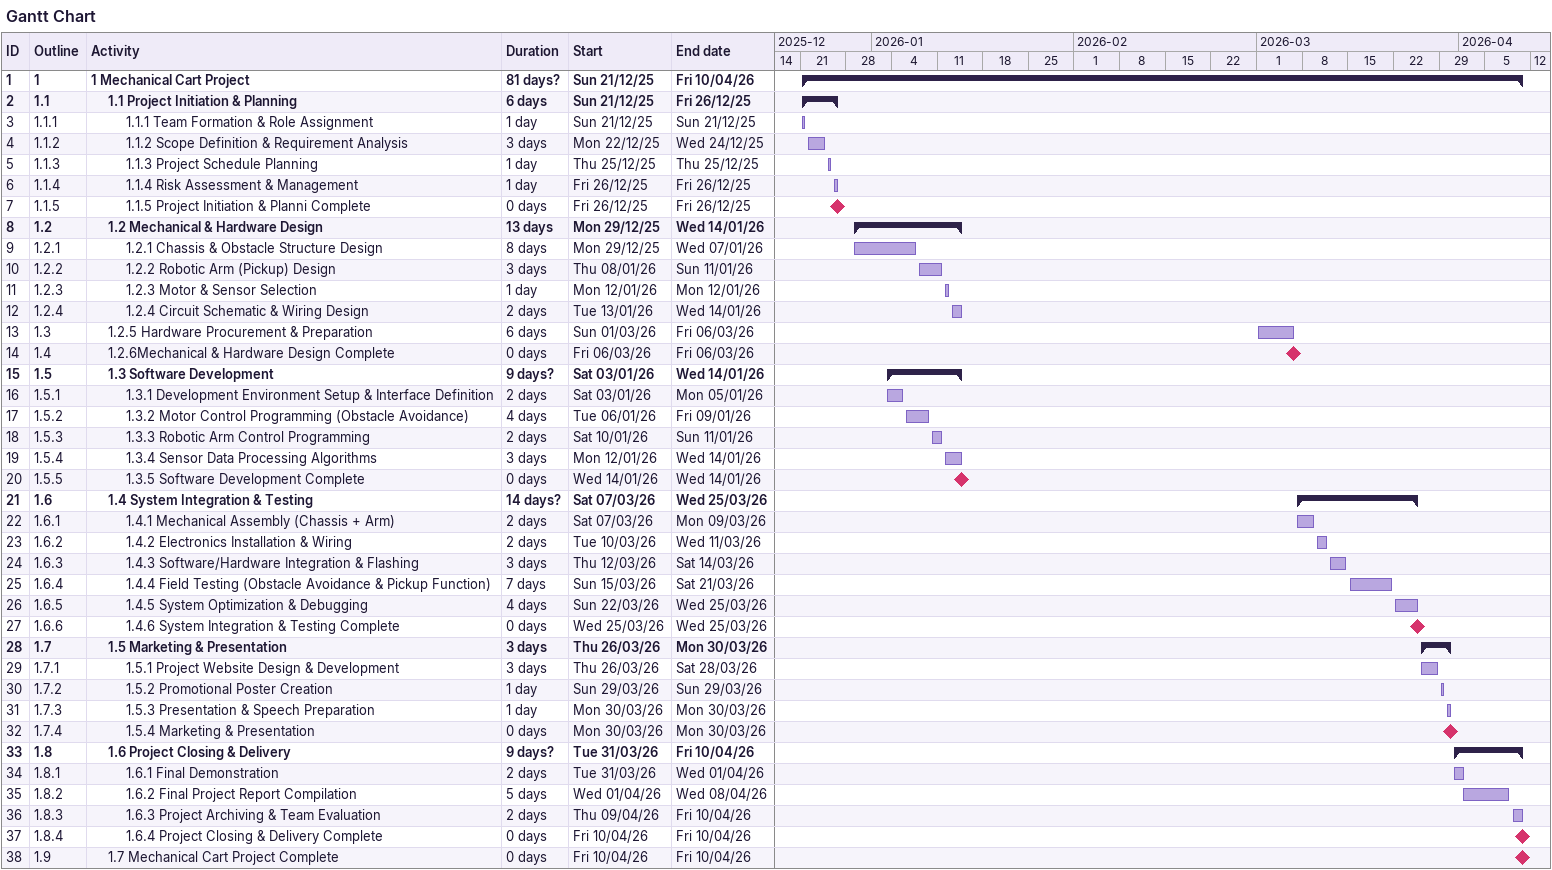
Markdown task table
Gantt Chart

| ID | WBS | Task | Duration | Start | Finish |
|---|---|---|---|---|---|
| 1 | 1 | **1 Mechanical Cart Project** | 81d? | 2025-12-21 | 2026-04-10 |
| 2 | 1.1 | **1.1 Project Initiation & Planning** | 6d | 2025-12-21 | 2025-12-26 |
| 3 | 1.1.1 | 1.1.1 Team Formation & Role Assignment | 1d | 2025-12-21 | 2025-12-21 |
| 4 | 1.1.2 | 1.1.2 Scope Definition & Requirement Analysis | 3d | 2025-12-22 | 2025-12-24 |
| 5 | 1.1.3 | 1.1.3 Project Schedule Planning | 1d | 2025-12-25 | 2025-12-25 |
| 6 | 1.1.4 | 1.1.4 Risk Assessment & Management | 1d | 2025-12-26 | 2025-12-26 |
| 7 | 1.1.5 | 1.1.5 Project Initiation & Planni Complete | 0d | 2025-12-26 | 2025-12-26 |
| 8 | 1.2 | **1.2 Mechanical & Hardware Design** | 13d | 2025-12-29 | 2026-01-14 |
| 9 | 1.2.1 | 1.2.1 Chassis & Obstacle Structure Design | 8d | 2025-12-29 | 2026-01-07 |
| 10 | 1.2.2 | 1.2.2 Robotic Arm (Pickup) Design | 3d | 2026-01-08 | 2026-01-11 |
| 11 | 1.2.3 | 1.2.3 Motor & Sensor Selection | 1d | 2026-01-12 | 2026-01-12 |
| 12 | 1.2.4 | 1.2.4 Circuit Schematic & Wiring Design | 2d | 2026-01-13 | 2026-01-14 |
| 13 | 1.3 | 1.2.5 Hardware Procurement & Preparation | 6d | 2026-03-01 | 2026-03-06 |
| 14 | 1.4 | 1.2.6Mechanical & Hardware Design Complete | 0d | 2026-03-06 | 2026-03-06 |
| 15 | 1.5 | **1.3 Software Development** | 9d? | 2026-01-03 | 2026-01-14 |
| 16 | 1.5.1 | 1.3.1 Development Environment Setup & Interface Definition | 2d | 2026-01-03 | 2026-01-05 |
| 17 | 1.5.2 | 1.3.2 Motor Control Programming (Obstacle Avoidance) | 4d | 2026-01-06 | 2026-01-09 |
| 18 | 1.5.3 | 1.3.3 Robotic Arm Control Programming | 2d | 2026-01-10 | 2026-01-11 |
| 19 | 1.5.4 | 1.3.4 Sensor Data Processing Algorithms | 3d | 2026-01-12 | 2026-01-14 |
| 20 | 1.5.5 | 1.3.5 Software Development Complete | 0d | 2026-01-14 | 2026-01-14 |
| 21 | 1.6 | **1.4 System Integration & Testing** | 14d? | 2026-03-07 | 2026-03-25 |
| 22 | 1.6.1 | 1.4.1 Mechanical Assembly (Chassis + Arm) | 2d | 2026-03-07 | 2026-03-09 |
| 23 | 1.6.2 | 1.4.2 Electronics Installation & Wiring | 2d | 2026-03-10 | 2026-03-11 |
| 24 | 1.6.3 | 1.4.3 Software/Hardware Integration & Flashing | 3d | 2026-03-12 | 2026-03-14 |
| 25 | 1.6.4 | 1.4.4 Field Testing (Obstacle Avoidance & Pickup Function) | 7d | 2026-03-15 | 2026-03-21 |
| 26 | 1.6.5 | 1.4.5 System Optimization & Debugging | 4d | 2026-03-22 | 2026-03-25 |
| 27 | 1.6.6 | 1.4.6 System Integration & Testing Complete | 0d | 2026-03-25 | 2026-03-25 |
| 28 | 1.7 | **1.5 Marketing & Presentation** | 3d | 2026-03-26 | 2026-03-30 |
| 29 | 1.7.1 | 1.5.1 Project Website Design & Development | 3d | 2026-03-26 | 2026-03-28 |
| 30 | 1.7.2 | 1.5.2 Promotional Poster Creation | 1d | 2026-03-29 | 2026-03-29 |
| 31 | 1.7.3 | 1.5.3 Presentation & Speech Preparation | 1d | 2026-03-30 | 2026-03-30 |
| 32 | 1.7.4 | 1.5.4 Marketing & Presentation | 0d | 2026-03-30 | 2026-03-30 |
| 33 | 1.8 | **1.6 Project Closing & Delivery** | 9d? | 2026-03-31 | 2026-04-10 |
| 34 | 1.8.1 | 1.6.1 Final Demonstration | 2d | 2026-03-31 | 2026-04-01 |
| 35 | 1.8.2 | 1.6.2 Final Project Report Compilation | 5d | 2026-04-01 | 2026-04-08 |
| 36 | 1.8.3 | 1.6.3 Project Archiving & Team Evaluation | 2d | 2026-04-09 | 2026-04-10 |
| 37 | 1.8.4 | 1.6.4 Project Closing & Delivery Complete | 0d | 2026-04-10 | 2026-04-10 |
| 38 | 1.9 | 1.7 Mechanical Cart Project Complete | 0d | 2026-04-10 | 2026-04-10 |
